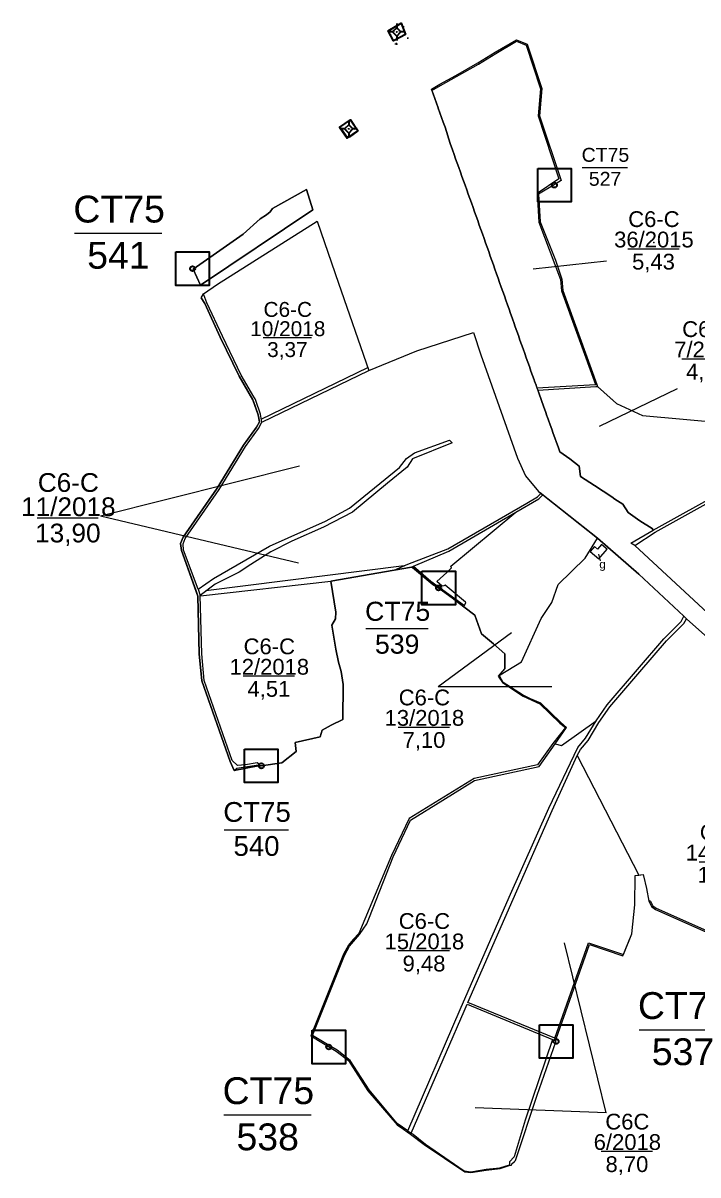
# Model space of a CAD drawing. Header units: metres. Extents: x 413349 to 415633, y 1525740 to 1530795.
# Drawn here: x 413439 to 414446, y 1525845 to 1527563 of the extents above; entities that cross this region are included whole.
import ezdxf
from ezdxf.enums import TextEntityAlignment as Align

# ---------------------------------------------------------------- set-up
doc = ezdxf.new("R2010")
doc.units = ezdxf.units.M
doc.header["$MEASUREMENT"] = 0
doc.linetypes.add('DGN Style 2', pattern=[9.82123, 5.892738, -3.928492])
doc.layers.add('Level 4', color=7, linetype='Continuous', lineweight=0)
doc.layers.add('RanhTwo', color=3, linetype='Continuous', lineweight=0)
doc.styles.add('Style-Arial', font='arial.ttf')

# ---------------------------------------------------------------- blocks, each defined once
blk = doc.blocks.new('*U0')
at = {"color": 0, "linetype": 'Continuous', "lineweight": -2, "ltscale": 10, "flags": 128}
blk.add_lwpolyline([(-150, 150), (150, 150), (150, -150), (-150, -150), (-150, 150)], close=True, dxfattribs=at)
at = {"color": 0, "linetype": 'Continuous', "lineweight": -2, "ltscale": 10}
blk.add_circle((-0.02828, 0.016065), 22.5, dxfattribs=at)
blk = doc.blocks.new('*U21')
at = {"layer": 'Level 4', "color": 3, "linetype": 'Continuous', "lineweight": 13}
blk.add_line((-66.520877, -1.660429), (63.750129, -1.660429), dxfattribs=at)
at = {"layer": 'Level 4', "color": 3, "linetype": 'Continuous', "lineweight": 13, "style": 'Style-Arial'}
for s, p in [('CT75', (-0.000029, 14.422722)), ('541', (-1.025137, -54.422685))]:
    blk.add_text(s, height=40, dxfattribs=at).set_placement(p, align=Align.CENTER)
blk = doc.blocks.new('*U22')
at = {"layer": 'RanhTwo', "color": 3, "linetype": 'Continuous', "lineweight": 13}
blk.add_line((-66.520877, -1.660429), (63.750129, -1.660429), dxfattribs=at)
at = {"layer": 'RanhTwo', "color": 3, "linetype": 'Continuous', "lineweight": 13, "style": 'Style-Arial'}
for s, p in [('CT75', (-0.000029, 14.422722)), ('538', (-1.025137, -54.422685))]:
    blk.add_text(s, height=40, dxfattribs=at).set_placement(p, align=Align.CENTER)
blk = doc.blocks.new('*U23')
at = {"layer": 'RanhTwo', "color": 3, "linetype": 'Continuous', "lineweight": 13}
blk.add_line((-66.520877, -1.660429), (63.750129, -1.660429), dxfattribs=at)
at = {"layer": 'RanhTwo', "color": 3, "linetype": 'Continuous', "lineweight": 13, "style": 'Style-Arial'}
for s, p in [('CT75', (-0.000029, 14.422722)), ('537', (-1.025137, -54.422685))]:
    blk.add_text(s, height=40, dxfattribs=at).set_placement(p, align=Align.CENTER)
blk = doc.blocks.new('*U32')
at = {"layer": 'RanhTwo', "color": 3, "linetype": 'Continuous', "lineweight": 13}
blk.add_line((-66.520877, -1.660429), (63.750129, -1.660429), dxfattribs=at)
at = {"layer": 'RanhTwo', "color": 3, "linetype": 'Continuous', "lineweight": 13, "style": 'Style-Arial'}
blk.add_text('13,90', height=40, dxfattribs=at).set_placement((-1.025137, -54.422685), align=Align.CENTER)
at = {"layer": 'RanhTwo', "color": 3, "linetype": 'Continuous', "lineweight": 13, "insert": (-0.000029, 1.089388), "char_height": 40, "attachment_point": 8, "line_spacing_factor": 0.776524, "style": 'Style-Arial'}
blk.add_mtext('C6-C\\P11/2018', dxfattribs=at)
blk = doc.blocks.new('*U33')
at = {"layer": 'RanhTwo', "color": 3, "linetype": 'Continuous', "lineweight": 13}
blk.add_line((-66.520877, -1.660429), (63.750129, -1.660429), dxfattribs=at)
at = {"layer": 'RanhTwo', "color": 3, "linetype": 'Continuous', "lineweight": 13, "style": 'Style-Arial'}
blk.add_text('4,51', height=40, dxfattribs=at).set_placement((-1.025137, -54.422685), align=Align.CENTER)
at = {"layer": 'RanhTwo', "color": 3, "linetype": 'Continuous', "lineweight": 13, "insert": (-0.000029, 1.089388), "char_height": 40, "attachment_point": 8, "line_spacing_factor": 0.776524, "style": 'Style-Arial'}
blk.add_mtext('C6-C\\P12/2018', dxfattribs=at)
blk = doc.blocks.new('*U34')
at = {"layer": 'RanhTwo', "color": 3, "linetype": 'Continuous', "lineweight": 13}
blk.add_line((-66.520877, -1.660429), (63.750129, -1.660429), dxfattribs=at)
at = {"layer": 'RanhTwo', "color": 3, "linetype": 'Continuous', "lineweight": 13, "style": 'Style-Arial'}
blk.add_text('7,10', height=40, dxfattribs=at).set_placement((-1.025137, -54.422685), align=Align.CENTER)
at = {"layer": 'RanhTwo', "color": 3, "linetype": 'Continuous', "lineweight": 13, "insert": (-0.000029, 1.089388), "char_height": 40, "attachment_point": 8, "line_spacing_factor": 0.776524, "style": 'Style-Arial'}
blk.add_mtext('C6-C\\P13/2018', dxfattribs=at)
blk = doc.blocks.new('*U35')
at = {"layer": 'RanhTwo', "color": 3, "linetype": 'Continuous', "lineweight": 13}
blk.add_line((-66.520877, -1.660429), (63.750129, -1.660429), dxfattribs=at)
at = {"layer": 'RanhTwo', "color": 3, "linetype": 'Continuous', "lineweight": 13, "style": 'Style-Arial'}
blk.add_text('5,43', height=40, dxfattribs=at).set_placement((-1.025137, -54.422685), align=Align.CENTER)
at = {"layer": 'RanhTwo', "color": 3, "linetype": 'Continuous', "lineweight": 13, "insert": (-0.000029, 1.089388), "char_height": 40, "attachment_point": 8, "line_spacing_factor": 0.776524, "style": 'Style-Arial'}
blk.add_mtext('C6-C\\P36/2015', dxfattribs=at)
blk = doc.blocks.new('*U36')
at = {"layer": 'RanhTwo', "color": 3, "linetype": 'Continuous', "lineweight": 13}
blk.add_line((-66.520877, -1.660429), (63.750129, -1.660429), dxfattribs=at)
at = {"layer": 'RanhTwo', "color": 3, "linetype": 'Continuous', "lineweight": 13, "style": 'Style-Arial'}
blk.add_text('4,18', height=40, dxfattribs=at).set_placement((-1.025137, -54.422685), align=Align.CENTER)
at = {"layer": 'RanhTwo', "color": 3, "linetype": 'Continuous', "lineweight": 13, "insert": (-0.000029, 1.089388), "char_height": 40, "attachment_point": 8, "line_spacing_factor": 0.776524, "style": 'Style-Arial'}
blk.add_mtext('C6-C\\P7/2015', dxfattribs=at)
blk = doc.blocks.new('*U38')
at = {"layer": 'RanhTwo', "color": 3, "linetype": 'Continuous', "lineweight": 13}
blk.add_line((-66.520877, -1.660429), (63.750129, -1.660429), dxfattribs=at)
at = {"layer": 'RanhTwo', "color": 3, "linetype": 'Continuous', "lineweight": 13, "style": 'Style-Arial'}
blk.add_text('11,64', height=40, dxfattribs=at).set_placement((-1.025137, -54.422685), align=Align.CENTER)
at = {"layer": 'RanhTwo', "color": 3, "linetype": 'Continuous', "lineweight": 13, "insert": (-0.000029, 1.089388), "char_height": 40, "attachment_point": 8, "line_spacing_factor": 0.776524, "style": 'Style-Arial'}
blk.add_mtext('C6-C\\P14/2018', dxfattribs=at)
blk = doc.blocks.new('*U40')
at = {"layer": 'RanhTwo', "color": 3, "linetype": 'Continuous', "lineweight": 13}
blk.add_line((-66.520877, -1.660429), (63.750129, -1.660429), dxfattribs=at)
at = {"layer": 'RanhTwo', "color": 3, "linetype": 'Continuous', "lineweight": 13, "style": 'Style-Arial'}
blk.add_text('9,48', height=40, dxfattribs=at).set_placement((-1.025137, -54.422685), align=Align.CENTER)
at = {"layer": 'RanhTwo', "color": 3, "linetype": 'Continuous', "lineweight": 13, "insert": (-0.000029, 1.089388), "char_height": 40, "attachment_point": 8, "line_spacing_factor": 0.776524, "style": 'Style-Arial'}
blk.add_mtext('C6-C\\P15/2018', dxfattribs=at)
blk = doc.blocks.new('*U41')
at = {"layer": 'RanhTwo', "color": 3, "linetype": 'Continuous', "lineweight": 13}
blk.add_line((-66.520877, -1.660429), (63.750129, -1.660429), dxfattribs=at)
at = {"layer": 'RanhTwo', "color": 3, "linetype": 'Continuous', "lineweight": 13, "style": 'Style-Arial'}
blk.add_text('8,70', height=40, dxfattribs=at).set_placement((-1.025137, -54.422685), align=Align.CENTER)
at = {"layer": 'RanhTwo', "color": 3, "linetype": 'Continuous', "lineweight": 13, "insert": (-0.000029, 1.089388), "char_height": 40, "attachment_point": 8, "line_spacing_factor": 0.776524, "style": 'Style-Arial'}
blk.add_mtext('C6C\\P6/2018', dxfattribs=at)
blk = doc.blocks.new('DDCT')
at = {"layer": 'RanhTwo', "color": 5, "linetype": 'Continuous', "lineweight": 0}
for p, q in [((6.24, 0), (-6.24, 0)), ((0, -6.24), (0, 6.24))]:
    blk.add_line(p, q, dxfattribs=at)
blk = doc.blocks.new('CENTRD')
at = {"layer": 'RanhTwo', "linetype": 'Continuous', "lineweight": 30}
h = blk.add_hatch(color=5, dxfattribs=at)
edge = h.paths.add_edge_path()
edge.add_arc((0, 0), 1.5, 0, 360)
at = {"layer": 'RanhTwo', "color": 5, "linetype": 'Continuous', "lineweight": 30}
for p, q in [((-6.25, 0), (-12.5, 0)), ((0, 6.25), (-6.25, 0)), ((-6.25, 0), (0, -6.25)), ((0, 12.5), (0, 6.25)), ((6.25, 0), (0, 6.25)), ((0, -6.25), (6.25, 0)), ((12.5, 0), (6.25, 0)), ((0, -6.25), (0, -12.5))]:
    blk.add_line(p, q, dxfattribs=at)
blk = doc.blocks.new('*U63')
at = {"layer": 'RanhTwo', "color": 3, "linetype": 'Continuous', "lineweight": 13}
blk.add_line((-66.520877, -1.660429), (63.750129, -1.660429), dxfattribs=at)
at = {"layer": 'RanhTwo', "color": 3, "linetype": 'Continuous', "lineweight": 13, "style": 'Style-Arial'}
for s, p in [('CT75', (-0.000029, 14.422722)), ('527', (-1.025137, -54.422685))]:
    blk.add_text(s, height=40, dxfattribs=at).set_placement(p, align=Align.CENTER)
blk = doc.blocks.new('*U64')
at = {"layer": 'RanhTwo', "color": 3, "linetype": 'Continuous', "lineweight": 13}
blk.add_line((-66.520877, -1.660429), (63.750129, -1.660429), dxfattribs=at)
at = {"layer": 'RanhTwo', "color": 3, "linetype": 'Continuous', "lineweight": 13, "style": 'Style-Arial'}
for s, p in [('CT75', (-0.000029, 14.422722)), ('539', (-1.025137, -54.422685))]:
    blk.add_text(s, height=40, dxfattribs=at).set_placement(p, align=Align.CENTER)
blk = doc.blocks.new('*U65')
at = {"layer": 'RanhTwo', "color": 3, "linetype": 'Continuous', "lineweight": 13}
blk.add_line((-66.520877, -1.660429), (63.750129, -1.660429), dxfattribs=at)
at = {"layer": 'RanhTwo', "color": 3, "linetype": 'Continuous', "lineweight": 13, "style": 'Style-Arial'}
for s, p in [('CT75', (-0.000029, 14.422722)), ('540', (-1.025137, -54.422685))]:
    blk.add_text(s, height=40, dxfattribs=at).set_placement(p, align=Align.CENTER)
blk = doc.blocks.new('*U68')
at = {"layer": 'RanhTwo', "color": 3, "linetype": 'Continuous', "lineweight": 13}
blk.add_line((-66.520877, -1.660429), (63.750129, -1.660429), dxfattribs=at)
at = {"layer": 'RanhTwo', "color": 3, "linetype": 'Continuous', "lineweight": 13, "style": 'Style-Arial'}
blk.add_text('3,37', height=40, dxfattribs=at).set_placement((-1.025137, -54.422685), align=Align.CENTER)
at = {"layer": 'RanhTwo', "color": 3, "linetype": 'Continuous', "lineweight": 13, "insert": (-0.000029, 1.089388), "char_height": 40, "attachment_point": 8, "line_spacing_factor": 0.776524, "style": 'Style-Arial'}
blk.add_mtext('C6-C\\P10/2018', dxfattribs=at)

msp = doc.modelspace()

# ---------------------------------------------------------------- linework, layer by layer
at = {"layer": 'RanhTwo', "color": 1, "linetype": 'Continuous', "lineweight": 13}
msp.add_line((414003.45, 1527563.13), (414009.84, 1527546.22), dxfattribs=at)
at = {"layer": 'RanhTwo', "color": 7, "linetype": 'Continuous', "lineweight": 0}
for p, q in [((414310.003084, 1527207.797765), (414200.295258, 1527196.011758)), ((413794.694795, 1526972.368787), (413953.728021, 1527049.437039)), ((413795.58, 1526967.71), (413955.368, 1527044.985)), ((414415.177529, 1527017.40843), (414299.122969, 1526961.198246)), ((413554.844072, 1526827.882497), (413851.56647, 1526902.454818)), ((413554.844072, 1526827.882497), (413849.979719, 1526758.070111)), ((414008.082317, 1526753.573124), (413712.072065, 1526715.947053)), ((413703.812715, 1526708.76892), (413898.645, 1526730.59)), ((414058.717744, 1526573.182008), (414168.203548, 1526654.10091)), ((414058.717744, 1526573.182008), (414228.500078, 1526573.182008)), ((414309.220368, 1525937.193318), (414247.339714, 1526191.045764)), ((414309.220368, 1525937.193318), (414114.058305, 1525945.126207))]:
    msp.add_line(p, q, dxfattribs=at)
at = {"layer": 'RanhTwo', "color": 3, "linetype": 'DGN Style 2', "lineweight": 0}
for p, q in [((413704.959, 1527153.111), (413708.397, 1527159.007)), ((414425.048, 1526678.562), (414429.279, 1526674.383))]:
    msp.add_line(p, q, dxfattribs=at)
at = {"layer": 'RanhTwo', "color": 3, "linetype": 'Continuous', "lineweight": 0}
for p, q in [((414206.1161, 1527018.8602), (414293.248, 1527023.8223)), ((414206.1161, 1527018.8602), (414207.3621, 1527015.3587)), ((414293.248, 1527023.8223), (414295.332, 1527023.941)), ((414295.332, 1527023.941), (414296.625, 1527020.896)), ((414212.0561, 1526861.3425), (414214.8229, 1526859.1558)), ((414214.8229, 1526859.1558), (414296.37, 1526794.705)), ((414291.908175, 1526782.490434), (414285.414692, 1526775.032939)), ((414291.908175, 1526782.490434), (414285.414692, 1526775.032939)), ((414285.414692, 1526775.032939), (414298.347561, 1526763.771871)), ((414285.414692, 1526775.032939), (414298.347561, 1526763.771871)), ((414296.545, 1526778.453), (414291.908175, 1526782.490434)), ((414296.545, 1526778.453), (414291.908175, 1526782.490434)), ((414302.513, 1526785.307), (414296.545, 1526778.453)), ((414298.347561, 1526763.771871), (414310.809044, 1526778.083365)), ((414298.347561, 1526763.771871), (414310.809044, 1526778.083365)), ((414309.367, 1526779.339), (414302.513, 1526785.307)), ((414309.367, 1526779.339), (414302.513, 1526785.307)), ((414310.809044, 1526778.083365), (414309.367, 1526779.339)), ((414310.809044, 1526778.083365), (414309.367, 1526779.339)), ((414300.717649, 1526760.926391), (414298.266788, 1526770.642602)), ((413992.8228, 1526747.014), (414018.582, 1526751.485)), ((414018.582, 1526751.485), (414021.8339, 1526752.874)), ((413700.241, 1526718.3978), (413703.675, 1526709.023)), ((414096.9488, 1526692.3856), (414097.6918, 1526694.0033)), ((414150.4931, 1526591.5722), (414151.2403, 1526590.8384)), ((414266.164, 1526470.564), (414358.1108, 1526292.0675)), ((414358.1108, 1526292.0675), (414364.68, 1526292.89)), ((414232.6977, 1526048.6872), (414234.551, 1526047.929)), ((414013.2815, 1525910.7327), (414018.3367, 1525907.3101)), ((414164.769, 1525858.689), (414164.8447, 1525859.7273))]:
    msp.add_line(p, q, dxfattribs=at)
at = {"layer": 'RanhTwo', "color": 3, "linetype": 'Continuous', "lineweight": 13}
for p, q in [((414065.14771, 1526716.13451), (414079.739, 1526705.592)), ((414079.739, 1526705.592), (414096.948841, 1526692.385607))]:
    msp.add_line(p, q, dxfattribs=at)
at = {"layer": 'RanhTwo', "color": 5, "linetype": 'Continuous', "lineweight": 30, "flags": 128}
for points in [[(414009.84, 1527546.22), (413992.09, 1527536.43), (413984.24, 1527551.26), (414003.45, 1527563.13), (414009.84, 1527546.22)], [(413938.62, 1527402.51), (413927.22, 1527418.96), (413911.5, 1527407.94), (413922.86, 1527391.48), (413938.62, 1527402.51)]]:
    msp.add_lwpolyline(points, dxfattribs=at)
at = {"layer": 'RanhTwo', "color": 3, "linetype": 'Continuous', "lineweight": 13, "flags": 128}
for points in [[(414501.49, 1526645.371), (414351.897, 1526783.921), (414346.269, 1526787.279), (414379.597, 1526806.592), (414377.899, 1526808.898), (414359.5506, 1526820.6209), (414342.2602, 1526832.9206), (414334.1002, 1526845.2007), (414322.493, 1526852.943), (414317.7, 1526856.1406), (414292.1502, 1526873.2912), (414270.831, 1526886.791), (414269.29, 1526901.891), (414255.17, 1526912.84), (414240.407, 1526923.314), (414237.611, 1526931.022), (414235.223, 1526937.603), (414232.836, 1526944.184), (414230.449, 1526950.765), (414228.062, 1526957.345), (414225.675, 1526963.926), (414223.288, 1526970.506), (414221.173, 1526976.337), (414220.907, 1526977.09), (414218.578, 1526983.691), (414216.249, 1526990.292), (414212.2791, 1527001.5437), (414209.238, 1527010.087), (414204.712, 1527022.806), (414202.4918, 1527028.75), (414201.771, 1527030.78), (414199.428, 1527037.377), (414197.086, 1527043.973), (414194.744, 1527050.569), (414192.402, 1527057.166), (414190.059, 1527063.763), (414187.717, 1527070.359), (414185.388, 1527076.961), (414183.065, 1527083.564), (414180.743, 1527090.167), (414178.42, 1527096.77), (414176.097, 1527103.374), (414173.774, 1527109.976), (414171.451, 1527116.58), (414170.0645, 1527120.5143), (414169.124, 1527123.183), (414166.777, 1527129.777), (414164.43, 1527136.373), (414162.083, 1527142.966), (414159.736, 1527149.562), (414157.389, 1527156.156), (414155.042, 1527162.751), (414152.702, 1527169.349), (414150.369, 1527175.948), (414148.036, 1527182.548), (414145.702, 1527189.148), (414143.369, 1527195.747), (414141.036, 1527202.347), (414138.703, 1527208.947), (414136.37, 1527215.547), (414134.037, 1527222.146), (414131.704, 1527228.747), (414129.371, 1527235.346), (414127.037, 1527241.946), (414124.704, 1527248.545), (414122.371, 1527255.145), (414120.038, 1527261.746), (414117.705, 1527268.345), (414115.372, 1527274.945), (414113.016, 1527281.537), (414110.656, 1527288.126), (414108.295, 1527294.717), (414105.934, 1527301.306), (414103.574, 1527307.897), (414101.213, 1527314.486), (414098.853, 1527321.077), (414096.492, 1527327.666), (414094.132, 1527334.257), (414091.776, 1527340.848), (414089.424, 1527347.441), (414087.071, 1527354.034), (414084.719, 1527360.626), (414082.366, 1527367.219), (414080.013, 1527373.813), (414076.519, 1527383.603), (414068.975, 1527407.787), (414066.325, 1527415.183), (414063.794, 1527422.243), (414061.264, 1527429.304), (414058.736, 1527436.364), (414058.6088, 1527436.7237), (414056.236, 1527443.435), (414053.735, 1527450.506), (414051.235, 1527457.577), (414048.734, 1527464.648), (414060.8794, 1527471.8799), (414085.1596, 1527484.9696), (414117.7201, 1527503.6198), (414143.8603, 1527519.6302), (414175.476, 1527538.161), (414191.487, 1527531.708), (414213.461, 1527465.425), (414209.862, 1527424.931), (414242.029, 1527328.126), (414231.763, 1527321.601), (414208.232, 1527307.813), (414210.652, 1527266.577), (414233.493, 1527209.633), (414243.271, 1527180.948), (414244.653, 1527163.948), (414295.332, 1527023.941), (414296.625, 1527020.896), (414324.527, 1526995.581), (414363.362, 1526977.87), (414484.856, 1526966.85)], [(413871.714, 1527284.296), (413861.999, 1527314.816), (413811.42, 1527286.61), (413807.96, 1527281.68), (413802.2, 1527277.16), (413792.96, 1527270.87), (413767.582, 1527247.952), (413692.827, 1527196.129), (413703.916, 1527172.072), (413871.714, 1527284.296)], [(414065.14771, 1526716.13451), (414059.478, 1526720.231), (414050.661, 1526725.739), (414020.403, 1526750.809), (414018.582, 1526751.485), (413992.8228, 1526747.014), (413898.645, 1526730.59), (413906.134, 1526684.41), (413905.5379, 1526674.4717), (413899.79, 1526664.99), (413905.71, 1526629.17), (413910.07, 1526609.826), (413913.822, 1526595.746), (413916.951, 1526576.192), (413916.282, 1526524.234), (413898.98, 1526515.697), (413885.639, 1526508.144), (413882.505, 1526498.553), (413845.2732, 1526489.926), (413846.635, 1526476.525), (413825.234, 1526459.756), (413794.574, 1526455.076), (413789.78, 1526455.033), (413754.193, 1526448.228), (413748.0166, 1526461.3526), (413705.7127, 1526581.7548), (413702.1795, 1526622.1549), (413700.1893, 1526708.3631), (413675.3467, 1526776.1821), (413674.26, 1526786.6432), (413678.1883, 1526795.971), (413728.9936, 1526869.3922), (413768.2459, 1526933.5874), (413787.7204, 1526960.2505), (413791.9075, 1526968.2422), (413789.8497, 1526978.6728), (413782.2781, 1527001.2794), (413761.488, 1527036.11), (413733.3802, 1527094.7243), (413710.3649, 1527144.5393), (413704.959, 1527153.111), (413708.397, 1527159.007), (413729.214, 1527173.657), (413878.2685, 1527267.6596), (413910.089, 1527175.042), (413955.368, 1527044.985), (414026.925, 1527073.983), (414111.2448, 1527101.523), (414122.11, 1527068.3), (414176.97, 1526913.88), (414188.72, 1526887.91), (414208.39, 1526864.24), (414210.90275, 1526862.25409)], [(414932.3493, 1526222.3285), (414812.55, 1526325.661), (414741.2684, 1526389.0632), (414739.173, 1526390.927), (414598.172, 1526521.449), (414501.759, 1526609.479), (414429.279, 1526674.383), (414425.048, 1526678.562), (414358.25, 1526741.109), (414296.37, 1526794.705), (414210.902721, 1526862.254071)], [(414096.94883, 1526692.38558), (414113.553, 1526679.644), (414123.133, 1526651.74), (414141.441, 1526637.191), (414158.2416, 1526622.1104), (414157.9267, 1526600.071), (414148.196, 1526588.946), (414154.879, 1526579.173), (414185.512, 1526559.139), (414210.133, 1526547.603), (414240.166, 1526518.766), (414248.849, 1526512.065), (414229.955, 1526488.62), (414206.718, 1526456.735), (414112.148, 1526436.2), (414015.499, 1526376.615), (413989.219, 1526321.156), (413940.05, 1526204.714), (413931.818, 1526195.978), (413924.722, 1526187.524), (413917.479, 1526174.225), (413868.81, 1526052.05), (413906.64, 1526029.44), (413924.901, 1526015.642), (413953.474, 1525970.009), (413997.313, 1525919.33), (414006.826, 1525913.011), (414012.459, 1525908.8378), (414017.4877, 1525905.3543), (414037.765, 1525890.167), (414098.184, 1525849.453), (414107.593, 1525848.45), (414130.39, 1525851.949), (414151.069, 1525854.546), (414164.769, 1525858.689), (414168.1168, 1525859.5664), (414168.432, 1525861.126), (414172.467, 1525864.642), (414173.788, 1525866.146), (414206.518, 1525963.869), (414234.268, 1526043.568), (414234.551, 1526047.929), (414284.234, 1526188.501), (414334.0794, 1526171.4012), (414347.58, 1526204.48), (414352.04, 1526247.57), (414352.78, 1526291.4), (414364.68, 1526292.89), (414365.15, 1526290.95), (414369.75, 1526272.16), (414373.0634, 1526252.9507), (414377.668, 1526244.869), (414383.105, 1526240.882), (414480.498, 1526197.621)]]:
    msp.add_lwpolyline(points, dxfattribs=at)
at = {"layer": 'RanhTwo', "color": 3, "linetype": 'Continuous', "lineweight": 0, "flags": 128}
for points in [[(414049.4141, 1527462.7252), (414048.734, 1527464.648), (414060.8794, 1527471.8799), (414085.1596, 1527484.9696), (414117.7201, 1527503.6198), (414143.8603, 1527519.6302), (414175.476, 1527538.161), (414191.487, 1527531.708), (414213.461, 1527465.425), (414209.862, 1527424.931), (414242.029, 1527328.126), (414231.763, 1527321.601), (414208.232, 1527307.813), (414210.652, 1527266.577), (414233.493, 1527209.633), (414243.271, 1527180.948), (414244.653, 1527163.948), (414295.332, 1527023.941)], [(414049.4141, 1527462.7252), (414061.866, 1527470.1397), (414086.1313, 1527483.2213), (414118.7396, 1527501.8989), (414144.8884, 1527517.9145), (414175.6397, 1527535.9387), (414189.8801, 1527530.1993), (414211.4322, 1527465.1891), (414207.8336, 1527424.7004), (414238.5266, 1527330.5288), (414206.1684, 1527308.8375), (414208.6735, 1527266.1526), (414241.3006, 1527180.5021), (414242.6813, 1527163.5191), (414293.248, 1527023.8223)], [(414049.4141, 1527462.7252), (414051.235, 1527457.577), (414053.735, 1527450.506), (414056.236, 1527443.435), (414058.6088, 1527436.7237), (414058.736, 1527436.364), (414061.264, 1527429.304), (414063.794, 1527422.243), (414066.325, 1527415.183), (414068.975, 1527407.787), (414076.519, 1527383.603), (414080.013, 1527373.813), (414082.366, 1527367.219), (414084.719, 1527360.626), (414087.071, 1527354.034), (414089.424, 1527347.441), (414091.776, 1527340.848), (414094.132, 1527334.257), (414096.492, 1527327.666), (414098.853, 1527321.077), (414101.213, 1527314.486), (414103.574, 1527307.897), (414105.934, 1527301.306), (414108.295, 1527294.717), (414110.656, 1527288.126), (414113.016, 1527281.537), (414115.372, 1527274.945), (414117.705, 1527268.345), (414120.038, 1527261.746), (414122.371, 1527255.145), (414124.704, 1527248.545), (414127.037, 1527241.946), (414129.371, 1527235.346), (414131.704, 1527228.747), (414134.037, 1527222.146), (414136.37, 1527215.547), (414138.703, 1527208.947), (414141.036, 1527202.347), (414143.369, 1527195.747), (414145.702, 1527189.148), (414148.036, 1527182.548), (414150.369, 1527175.948), (414152.702, 1527169.349), (414155.042, 1527162.751), (414157.389, 1527156.156), (414159.736, 1527149.562), (414162.083, 1527142.966), (414164.43, 1527136.373), (414166.777, 1527129.777), (414169.124, 1527123.183), (414170.0645, 1527120.5143), (414171.451, 1527116.58), (414173.774, 1527109.976), (414176.097, 1527103.374), (414178.42, 1527096.77), (414180.743, 1527090.167), (414183.065, 1527083.564), (414185.388, 1527076.961), (414187.717, 1527070.359), (414190.059, 1527063.763), (414192.402, 1527057.166), (414194.744, 1527050.569), (414197.086, 1527043.973), (414199.428, 1527037.377), (414201.771, 1527030.78), (414202.4918, 1527028.75), (414204.712, 1527022.806), (414206.1161, 1527018.8602)], [(413871.714, 1527284.296), (413703.916, 1527172.072), (413692.827, 1527196.129), (413767.582, 1527247.952), (413792.96, 1527270.87), (413802.2, 1527277.16), (413807.96, 1527281.68), (413811.42, 1527286.61), (413861.999, 1527314.816), (413871.714, 1527284.296)], [(413708.397, 1527159.007), (413729.214, 1527173.657), (413878.238, 1527267.639), (413878.7393, 1527266.1817), (413910.089, 1527175.042), (413955.368, 1527044.985), (414026.925, 1527073.983), (414111.2448, 1527101.523), (414122.11, 1527068.3), (414176.97, 1526913.88), (414188.72, 1526887.91), (414208.39, 1526864.24), (414210.2162, 1526862.7967), (414210.9028, 1526862.2541), (414212.0561, 1526861.3425)], [(413704.959, 1527153.111), (413710.3649, 1527144.5393), (413733.3802, 1527094.7243), (413761.488, 1527036.11), (413782.2781, 1527001.2794), (413782.7066, 1527000), (413789.8497, 1526978.6728), (413791.9075, 1526968.2422), (413787.7204, 1526960.2505), (413768.2459, 1526933.5874), (413728.9936, 1526869.3922), (413678.1883, 1526795.971), (413674.26, 1526786.6432), (413675.3467, 1526776.1821), (413696.9072, 1526717.323), (413700.1893, 1526708.3631), (413702.1795, 1526622.1549), (413705.7127, 1526581.7548), (413748.0166, 1526461.3526), (413754.193, 1526448.228)], [(413700.241, 1526718.3978), (413678.783, 1526776.977), (413677.834, 1526786.112), (413681.273, 1526794.278), (413731.928, 1526867.482), (413771.157, 1526931.639), (413790.7, 1526958.396), (413795.58, 1526967.71), (413793.24, 1526979.571), (413786.3977, 1527000), (413785.477, 1527002.749), (413783.7225, 1527005.6884), (413764.575, 1527037.767), (413736.547, 1527096.215), (413713.583, 1527145.919), (413708.9653, 1527157.5727), (413708.397, 1527159.007)], [(414207.3621, 1527015.3587), (414293.839, 1527020.7232), (414296.625, 1527020.896)], [(414207.3621, 1527015.3587), (414209.238, 1527010.087), (414212.2791, 1527001.5437), (414216.249, 1526990.292), (414218.578, 1526983.691), (414220.907, 1526977.09), (414221.173, 1526976.337), (414223.288, 1526970.506), (414225.675, 1526963.926), (414228.062, 1526957.345), (414230.449, 1526950.765), (414232.836, 1526944.184), (414235.223, 1526937.603), (414237.611, 1526931.022), (414240.407, 1526923.314), (414255.17, 1526912.84), (414269.29, 1526901.891), (414270.831, 1526886.791), (414292.1502, 1526873.2912), (414317.7, 1526856.1406), (414322.493, 1526852.943), (414334.1002, 1526845.2007), (414342.2602, 1526832.9206), (414359.5506, 1526820.6209), (414377.899, 1526808.898), (414379.597, 1526806.592)], [(414296.625, 1527020.896), (414319.6564, 1527000), (414324.527, 1526995.581), (414363.362, 1526977.87), (414484.856, 1526966.85), (414529.04, 1526969.92), (414587.48, 1526961.03), (414623.917, 1526956.904), (414670.8865, 1526958.6397)], [(414351.897, 1526783.921), (414382.31, 1526803.466), (414489.8335, 1526863.3007), (414535.2085, 1526895.7816), (414615.6258, 1526939.2598), (414668.4434, 1526951.4625), (414753.5058, 1526954.1668)], [(414379.597, 1526806.592), (414487.6898, 1526866.6855), (414533.0848, 1526899.1806), (414614.124, 1526942.995), (414662.5008, 1526956.3284), (414670.8865, 1526958.6397)], [(413700.241, 1526718.3978), (413723.19, 1526734.5817), (413806.8868, 1526782.5626), (413890.7278, 1526819.968), (413926.0695, 1526839.3851), (414001.1356, 1526900.2437), (414011.1249, 1526913.5626), (414023.2625, 1526921.9571), (414075.3826, 1526940.7108), (414079.3094, 1526937.1387), (414020.3455, 1526913.0058), (414012.2073, 1526900.6236), (413983.0147, 1526876.5967), (413930.716, 1526833.5526), (413887.4425, 1526811.2379), (413840.3202, 1526789.9837), (413808.9639, 1526774.459), (413778.9694, 1526755.3276), (413761.528, 1526744.203), (413726.0451, 1526726.2931), (413703.675, 1526709.023)], [(413992.8228, 1526747.014), (414013.5609, 1526755.9281), (414073.0545, 1526778.5494), (414190.803, 1526846.7547), (414207.0718, 1526856.1783), (414212.0561, 1526861.3425)], [(414174.434, 1526833.2282), (414208.8262, 1526853.1497), (414214.8229, 1526859.1558)], [(414021.8339, 1526752.874), (414074.6862, 1526775.4497), (414174.434, 1526833.2282)], [(414097.6918, 1526694.0033), (414099.89, 1526698.79), (414099.94, 1526698.88), (414099.22, 1526699.34), (414068.89, 1526724.43), (414066.908, 1526723.7144), (414064.68, 1526722.91), (414056.81, 1526729.98), (414071.5415, 1526743.667), (414078.67, 1526750.29), (414077.5374, 1526753.1579), (414077.54, 1526753.16), (414174.434, 1526833.2282)], [(414151.2403, 1526590.8384), (414182.7582, 1526610.431), (414212.408, 1526674.8402), (414228.3094, 1526698.7122), (414237.8176, 1526725.7737), (414277.965, 1526764.9461), (414296.37, 1526794.705)], [(414296.37, 1526794.705), (414358.25, 1526741.109), (414425.048, 1526678.562)], [(414351.897, 1526783.921), (414346.269, 1526787.279), (414379.597, 1526806.592)], [(414351.897, 1526783.921), (414501.49, 1526645.371), (414593.729, 1526561.22), (414647.429, 1526512.696)], [(413754.193, 1526448.228), (413789.78, 1526455.033), (413794.574, 1526455.076), (413825.234, 1526459.756), (413846.635, 1526476.525), (413845.2732, 1526489.926), (413882.505, 1526498.553), (413885.639, 1526508.144), (413898.98, 1526515.697), (413916.282, 1526524.234), (413916.951, 1526576.192), (413913.822, 1526595.746), (413910.07, 1526609.826), (413905.71, 1526629.17), (413899.79, 1526664.99), (413905.5379, 1526674.4717), (413906.134, 1526684.41), (413898.645, 1526730.59), (413992.8228, 1526747.014)], [(414018.582, 1526751.485), (414020.403, 1526750.809), (414050.661, 1526725.739), (414059.478, 1526720.231), (414065.1477, 1526716.1345), (414079.739, 1526705.592), (414096.9488, 1526692.3856)], [(414021.8339, 1526752.874), (414047.4563, 1526730.5052), (414060.0192, 1526721.3768), (414097.6918, 1526694.0033)], [(413754.193, 1526448.228), (413758.212, 1526451.648), (413787.235, 1526455.8246), (413792.5985, 1526456.6919), (413788.6126, 1526459.4894), (413770.9526, 1526456.7484), (413759.2959, 1526455.6986), (413751.19, 1526462.879), (413709.161, 1526582.499), (413705.676, 1526622.348), (413703.675, 1526709.023)], [(414150.4931, 1526591.5722), (414157.9267, 1526600.071), (414158.2416, 1526622.1104), (414141.441, 1526637.191), (414123.133, 1526651.74), (414113.553, 1526679.644), (414096.9488, 1526692.3856)], [(414266.164, 1526470.564), (414270.8461, 1526479.2301), (414282.3011, 1526492.8891), (414298.564, 1526519.7136), (414314.6591, 1526543.2332), (414359.7519, 1526595.3908), (414399.1532, 1526641.3069), (414425.0657, 1526667.2792), (414429.279, 1526674.383)], [(414294.3571, 1526522.4195), (414310.6922, 1526546.2899), (414355.9574, 1526598.6469), (414395.481, 1526644.7055), (414421.1392, 1526670.4229), (414425.048, 1526678.562)], [(414429.279, 1526674.383), (414501.759, 1526609.479), (414598.172, 1526521.449), (414739.173, 1526390.927)], [(414150.4931, 1526591.5722), (414148.196, 1526588.946), (414154.879, 1526579.173), (414185.512, 1526559.139), (414210.133, 1526547.603), (414240.166, 1526518.766), (414248.849, 1526512.065), (414229.955, 1526488.62), (414206.718, 1526456.735), (414112.148, 1526436.2), (414015.499, 1526376.615), (413989.219, 1526321.156), (413940.05, 1526204.714), (413931.818, 1526195.978), (413924.722, 1526187.524), (413917.479, 1526174.225), (413868.81, 1526052.05), (413906.64, 1526029.44), (413924.901, 1526015.642), (413953.474, 1525970.009), (413997.313, 1525919.33), (414006.826, 1525913.011), (414012.459, 1525908.8378), (414017.4877, 1525905.3543), (414037.765, 1525890.167), (414098.184, 1525849.453), (414107.593, 1525848.45), (414130.39, 1525851.949), (414151.069, 1525854.546), (414164.769, 1525858.689)], [(414232.9956, 1526487.8218), (414249.9465, 1526512.0614), (414241.6924, 1526519.9504), (414211.6755, 1526548.6395), (414196.1858, 1526555.0844), (414184.5861, 1526561.0197), (414155.8196, 1526579.5547), (414149.9204, 1526589.2743), (414151.2403, 1526590.8384)], [(414013.2815, 1525910.7327), (414091.6781, 1526091.3312), (414164.7076, 1526259.1735), (414223.7033, 1526391.8417), (414267.015, 1526482.443), (414278.47, 1526496.102), (414294.3571, 1526522.4195)], [(414232.9956, 1526487.8218), (414242.4608, 1526485.337), (414294.3571, 1526522.4195)], [(414013.2815, 1525910.7327), (413997.5228, 1525921.4022), (413955.5556, 1525971.6196), (413927.1799, 1526015.4853), (413907.7917, 1526030.7047), (413898.6105, 1526036.1736), (413871.0815, 1526052.5716), (413918.762, 1526172.2467), (413926.146, 1526185.7982), (413941.1524, 1526203.3967), (413952.2438, 1526219.2517), (413956.105, 1526229.0892), (413991.6069, 1526319.5403), (414017.5087, 1526374.2554), (414065.554, 1526403.952), (414112.7921, 1526433.1497), (414209.2963, 1526453.932), (414232.9956, 1526487.8218)], [(414232.6977, 1526048.6872), (414102.878, 1526101.795), (414170.7072, 1526256.0189), (414228.9455, 1526388.4359), (414266.164, 1526470.564)], [(414364.68, 1526292.89), (414365.15, 1526290.95), (414369.75, 1526272.16), (414373.0634, 1526252.9507)], [(414334.9702, 1526173.5837), (414347.58, 1526204.48), (414352.04, 1526247.57), (414352.78, 1526291.4), (414358.1108, 1526292.0675)], [(414373.0634, 1526252.9507), (414374.8011, 1526253.9408), (414379.1946, 1526246.2296), (414384.1139, 1526242.6223), (414481.3697, 1526199.4222), (414532.1144, 1526172.781), (414541.7735, 1526172.0294), (414557.5355, 1526189.8915), (414575.1763, 1526201.91), (414589.4602, 1526214.3077), (414596.211, 1526224.2726), (414604.8643, 1526244.6608), (414613.2278, 1526257.2605), (414616.4583, 1526254.6172)], [(414373.0634, 1526252.9507), (414377.668, 1526244.869), (414383.105, 1526240.882), (414480.498, 1526197.621), (414531.549, 1526170.819), (414539.163, 1526169.478), (414542.613, 1526169.958), (414558.869, 1526188.38), (414576.399, 1526200.323), (414590.969, 1526212.969), (414597.976, 1526223.312), (414606.633, 1526243.709), (414613.545, 1526254.122), (414615.25, 1526252.424), (414630.008, 1526242.15), (414649.664, 1526231.93), (414664.477, 1526242.93), (414667.225, 1526243.668), (414683.217, 1526242.848), (414723.322, 1526231.316), (414729.978, 1526225.458), (414812.037, 1526145.924), (414837.632, 1526120.974), (414839.0965, 1526122.3394)], [(414232.6977, 1526048.6872), (414283.0086, 1526191.0358), (414334.9702, 1526173.5837)], [(414234.551, 1526047.929), (414284.234, 1526188.501), (414334.0794, 1526171.4012), (414334.9702, 1526173.5837)], [(414018.3367, 1525907.3101), (414097.1819, 1526088.942), (414101.816, 1526099.39), (414229.2128, 1526046.9316), (414188.3539, 1525926.6794), (414171.9725, 1525871.8062), (414165.1668, 1525864.1463), (414164.8447, 1525859.7273)], [(414164.769, 1525858.689), (414168.1168, 1525859.5664), (414168.432, 1525861.126), (414172.467, 1525864.642), (414173.788, 1525866.146), (414206.518, 1525963.869), (414234.268, 1526043.568), (414234.551, 1526047.929)], [(414018.3367, 1525907.3101), (414021.0889, 1525905.4466), (414039.6007, 1525890.832), (414097.5529, 1525850.7075), (414107.513, 1525849.3652), (414130.2961, 1525853.1421), (414150.6529, 1525855.4345), (414164.8447, 1525859.7273)]]:
    msp.add_lwpolyline(points, dxfattribs=at)
at = {"layer": 'RanhTwo', "color": 7, "linetype": 'Continuous', "lineweight": 0, "flags": 128}
msp.add_lwpolyline([(413939.16, 1527401.78), (413926.34, 1527392.54), (413925.07, 1527394.3), (413923.45, 1527393.11), (413912.19, 1527408.43), (413927.58, 1527419.27), (413939.16, 1527401.78)], dxfattribs=at)
at = {"layer": 'RanhTwo', "color": 7, "linetype": 'Continuous', "lineweight": 0}
for p in [(414380.582532, 1527235.902857), (414050.78399, 1526512.889493)]:
    msp.add_point(p, dxfattribs=at)

# ---------------------------------------------------------------- block references
at = {"layer": 'Level 4', "color": 3, "linetype": 'Continuous', "lineweight": 13}
msp.add_blockref('*U21', (413582.474553, 1527251.129313), dxfattribs=at)
at = {"layer": 'RanhTwo', "color": 5, "linetype": 'Continuous', "lineweight": 30}
for p in [(413996.76, 1527549.78), (413925.06, 1527405.22)]:
    msp.add_blockref('CENTRD', p, dxfattribs=at)
at = {"layer": 'RanhTwo', "color": 5, "linetype": 'Continuous', "lineweight": 0, "xscale": 0.15, "yscale": 0.15, "zscale": 0.15}
for p in [(414006.78, 1527557.28), (413987.43, 1527545.45), (413995.11, 1527531.84), (413996.23, 1527532.48), (413996.84, 1527531.37), (414013.25, 1527540.59)]:
    msp.add_blockref('DDCT', p, dxfattribs=at)
at = {"layer": 'RanhTwo', "color": 3, "linetype": 'Continuous', "lineweight": 13}
for name, p, xscale, yscale, zscale in [('*U63', (414308.243883, 1527348.617386), 0.519872, 0.519872, 0.519872), ('*U35', (414380.582549, 1527227.421838), 0.588032, 0.588032, 0.588032), ('*U68', (413834.20276, 1527095.134276), 0.555314, 0.555314, 0.555314), ('*U36', (414461.140236, 1527063.324364), 0.588032, 0.588032, 0.588032), ('*U32', (413506.685728, 1526826.395307), 0.698935, 0.698935, 0.698935), ('*U64', (413998.186792, 1526661.096739), 0.711914, 0.711914, 0.711914), ('*U33', (413806.590209, 1526590.092494), 0.588032, 0.588032, 0.588032), ('*U34', (414038.090001, 1526513.865878), 0.588032, 0.588032, 0.588032), ('*U65', (413788.324258, 1526360.869587), 0.737149, 0.737149, 0.737149), ('*U38', (414487.43799, 1526312.821074), 0.588032, 0.588032, 0.588032), ('*U40', (414038.090001, 1526180.336205), 0.588032, 0.588032, 0.588032), ('*U41', (414340.954054, 1525881.114965), 0.588032, 0.588032, 0.588032)]:
    msp.add_blockref(name, p, dxfattribs=dict(at, xscale=xscale, yscale=yscale, zscale=zscale))
at = {"layer": 'RanhTwo', "color": 3, "linetype": 'Continuous', "lineweight": 30, "ltscale": 1.666667, "xscale": 0.166667, "yscale": 0.166667, "zscale": 0.166667}
for p in [(414232.122713, 1527321.328323), (413692.056, 1527196.71), (414059.266713, 1526720.413323), (413794.574, 1526455.076), (414234.693, 1526043.914), (413895.384713, 1526035.614323)]:
    msp.add_blockref('*U0', p, dxfattribs=at)
at = {"layer": 'RanhTwo', "color": 3, "linetype": 'Continuous', "lineweight": 13}
for name, p in [('*U23', (414425.033351, 1526063.012003)), ('*U22', (413805.23579, 1525936.017554))]:
    msp.add_blockref(name, p, dxfattribs=at)

# ---------------------------------------------------------------- texts
at = {"layer": 'RanhTwo', "color": 7, "linetype": 'Continuous', "lineweight": 13, "style": 'Style-Arial'}
for s, p in [('Đội 6 (Trụ sở)', (413990.458671, 1527549.772635)), ('Đội 11 (Nhà công vụ)', (413917.817259, 1527403.999437))]:
    msp.add_text(s, height=1.5625, dxfattribs=at).set_placement(p)
at = {"layer": 'RanhTwo', "color": 3, "linetype": 'Continuous', "lineweight": 0, "style": 'Style-Arial'}
msp.add_text('g', height=12.5, dxfattribs=at).set_placement((414303.885388, 1526762.134784), align=Align.TOP_CENTER)

doc.saveas('drawing.dxf')
